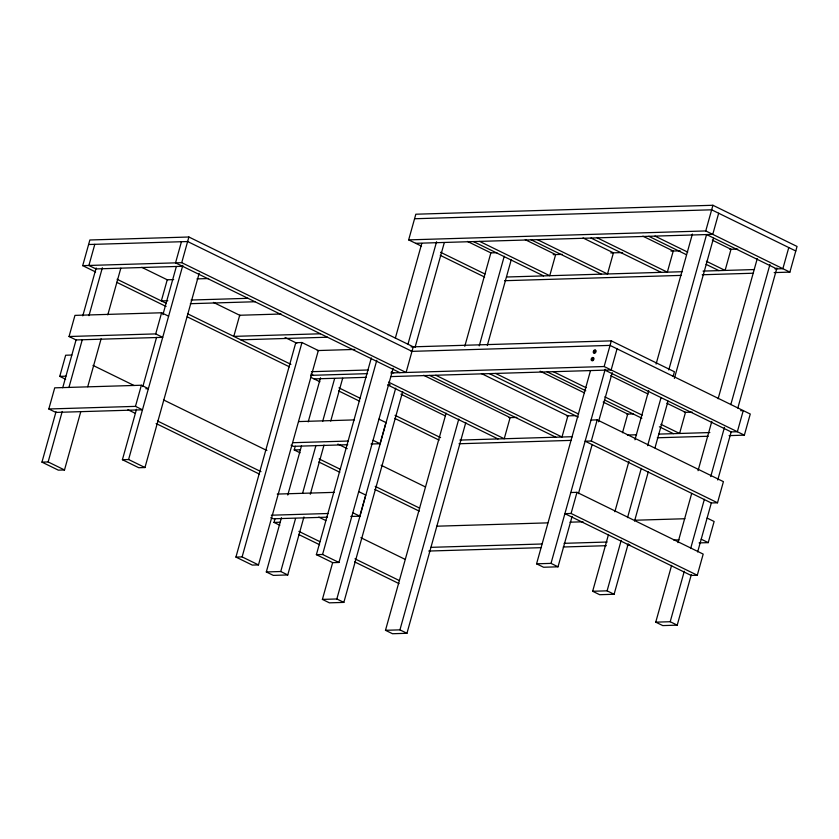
<?xml version="1.0" encoding="UTF-8"?>
<svg xmlns="http://www.w3.org/2000/svg" width="839" height="839" viewBox="0 0 839 839"><rect width="100%" height="100%" fill="white"/><g stroke="black" fill="none" stroke-linecap="round" stroke-linejoin="round"><path stroke-width="1.26" d="M82.704 265.648L89.867 239.985L188.89 237.007L413.249 346.822L406.086 372.485L181.727 262.67L82.704 265.648L95.625 271.972M48.819 408.981L135.467 406.37L142.483 409.799L55.835 412.41L48.819 408.981L54.724 387.838L141.372 385.237L148.388 388.667L145.797 388.74M69.05 336.512L155.708 333.901L162.714 337.341L76.066 339.942L69.05 336.512L74.954 315.38L161.602 312.769L168.618 316.198M94.797 244.327L88.892 265.47L95.94 268.92L182.556 266.288M65.631 379.238L59.758 376.365L65.662 355.233L71.85 355.044M80.691 411.949L64.498 469.955L58.311 470.144L41.95 462.132L56.035 411.697M62.726 387.733L76.097 339.816M82.788 315.852L96.17 267.935M41.95 462.132L48.138 461.943L62.222 411.509M68.913 387.545L82.295 339.627M88.976 315.674L102.358 267.756M87.738 386.727L101.11 338.809M107.801 314.856L120.826 268.197M135.467 406.37L141.372 385.237M155.708 333.901L161.602 312.769M181.444 241.726L175.54 262.859L399.899 372.673M199.179 273.336L144.958 467.533L138.771 467.722L122.41 459.709L136.495 409.275M142.829 386.569L156.557 337.393M162.902 314.698L176.274 266.781M181.727 262.67L188.89 237.007M122.41 459.709L128.598 459.52L182.818 265.334M235.927 557.086L295.779 342.711L301.967 342.522L318.327 350.534L258.475 564.899L252.287 565.087L235.927 557.086L242.114 556.897L258.475 564.899M242.114 556.897L301.967 342.522M279.838 525.277L273.996 522.414L275.045 518.68M300.079 452.808L294.227 449.956L295.276 446.222M303.949 516.939L287.756 574.946L273.315 575.386L266.309 571.957L281.443 517.726M287.777 495.031L301.516 445.855M308.207 421.891L320.529 377.76M266.309 571.957L280.75 571.516L295.538 518.554M302.575 493.332L315.957 445.415M322.648 421.461L334.614 378.588M310.294 494.244L324.022 445.069M330.713 421.105L342.679 378.232M393.155 368.29L338.935 562.476L332.747 562.665L316.387 554.663L371.31 357.938M421.524 246.173L408.666 239.881L415.829 214.218L712.919 205.272L797.05 246.456L789.887 272.119L774.177 272.591M316.387 554.663L322.575 554.474L376.795 360.277M402.699 391.614L343.843 602.402L329.402 602.842L322.396 599.403L332.611 562.801M395.347 338.117L421.776 243.457M350.775 516.457L359.826 516.184L365.731 495.052L358.714 491.623M371.006 443.999L380.057 443.726L385.961 422.594L378.945 419.154M322.396 599.403L336.838 598.973L395.693 388.174M408.027 344L436.574 241.758M415.032 347.43L444.292 242.66M465.802 422.499L406.946 633.288L392.505 633.728L385.489 630.299L446.107 413.187M464.785 346.287L490.867 252.885L496.887 252.696M385.489 630.299L399.941 629.858L458.786 419.06M479.237 345.857L504.249 256.231M487.302 345.5L511.266 259.671M572.104 516.373L558.019 566.807L543.578 567.248L536.572 563.818L590.436 370.88M390.817 372.946L604.143 366.528L611.306 340.865L674.409 371.75L673.14 376.281M536.572 563.818L551.013 563.378L605.234 369.181M571.086 513.468L576.98 492.336L703.187 554.107L697.282 575.239L691.095 575.428L564.888 513.657L571.086 513.468L697.282 575.239M591.317 441.01L597.211 419.867L723.417 481.649L717.513 502.781L711.325 502.97L585.129 441.188L591.317 441.01L717.513 502.781M617.053 348.825L611.149 369.957L391.047 376.585M578.438 493.668L592.177 444.492M598.511 421.797L612.239 372.621M622.517 432.725L627.719 414.078L603.178 402.059M628.212 543.777L614.106 594.264L599.665 594.704L592.659 591.264L608.516 534.464M614.861 511.748L628.956 461.261M634.945 439.804L648.694 390.575M656.098 364.063L692.395 234.05M408.666 239.881L705.756 230.935L712.919 205.272M592.659 591.264L607.1 590.834L621.196 540.347M627.541 517.621L641.279 468.393M647.624 445.677L661.017 397.707M668.777 369.936L706.48 234.878M718.666 213.232L712.762 234.375L415.683 243.32M634.546 521.05L648.295 471.833M654.986 447.848L668.033 401.136M674.378 378.42L713.496 238.307M691.305 574.663L677.209 625.149L662.768 625.59L655.752 622.16L671.62 565.35M677.964 542.634L691.703 493.405M698.048 470.689L711.797 421.461M718.132 398.735L757.26 258.632M655.752 622.16L670.204 621.72L684.299 571.233M690.644 548.507L704.382 499.278M710.727 476.562L724.476 427.334M730.811 404.618L769.94 264.505M697.649 551.947L711.399 502.718M717.744 479.992L731.136 432.033M737.827 408.048L776.945 267.935M788.775 247.557L782.871 268.69L775.016 268.92M699.076 542.906L708.221 542.634L714.125 521.491L707.109 518.062M729.081 435.619L744.361 435.158L750.265 414.026L610.037 345.395L411.11 351.384M595.291 352.097L595.291 350.996M593.288 359.459L592.774 360.004M414.571 218.748L711.65 209.802L795.781 250.987M88.598 244.516L187.632 241.538L411.991 351.352M553.174 254.647L562.361 254.374M610.782 252.917L622.569 252.56M670.99 251.102L680.146 250.83M729.878 249.33L737.733 249.089M173.704 279.597L167.244 279.796L161.34 300.928L167.81 300.729M196.987 278.894L208.628 278.548M506.735 277.006L682.097 271.721M703.04 271.091L754.083 269.56M504.585 280.708L681.258 275.391M702.201 274.762L753.244 273.22M191.082 300.037L247.987 298.317M190.338 303.697L255.004 301.746M281.075 314.006L239.692 315.254L233.787 336.387L320.435 333.786M240.803 339.826L327.451 337.215M411.068 346.895L611.306 340.865M317.31 350.566L354.813 349.433M59.758 376.365L65.945 376.176M311.405 371.698L368.311 369.989M310.766 375.358L367.566 373.649M314.069 378.903L366.255 377.33M387.66 384.87L390.24 384.797M298.768 421.577L354.373 419.899M508.99 417.654L516.845 417.413M566.577 415.913L575.732 415.641M626.775 414.099L633.319 413.91M684.362 412.369L692.206 412.138M740.638 410.67L743.249 410.596L737.355 431.728L730.811 431.928M591.023 420.056L597.211 419.867M292.863 442.709L348.479 441.031M459.898 440.087L572.45 436.7M627.415 435.042L636.581 434.77M658.825 434.099L709.867 432.557M347.724 444.701L293.409 446.338L291.07 445.194M459.017 443.758L571.223 440.381M657.325 437.78L708.21 436.249M294.227 449.956L300.425 449.767M277.237 494.077L334.142 492.357M570.793 492.524L576.98 492.336M271.343 515.209L328.248 513.499M327.493 517.16L273.178 518.796L270.84 517.653M273.996 522.414L280.184 522.225M436.773 526.2L547.783 522.865M569.985 522.194L583.042 521.795M635.28 520.222L684.907 518.733M430.868 547.343L541.879 543.997M564.081 543.326L607.174 542.025M673.78 540.022L679.003 539.865M428.739 551.045L541.05 547.668M563.252 546.997L606.356 545.696M627.247 545.067L629.858 544.993M705.756 230.935L789.887 272.119M706.574 234.553L776.683 268.879M712.311 240.143L731.01 249.288L725.106 270.431L706.407 261.275M654.997 236.105L687.718 252.13M648.809 236.294L686.197 254.595M706.06 264.327L718.918 270.619M642.863 236.158L673.245 251.029L667.341 272.172L597.232 237.846M591.044 238.035L661.153 272.35M583.032 237.961L613.414 252.833L607.509 273.965L537.4 239.65M531.213 239.839L601.322 274.154M525.266 239.702L555.649 254.574L549.744 275.706L479.635 241.391M473.448 241.58L543.557 275.895M467.501 241.443L490.867 252.885M440.569 252.277L484.973 274.017M440.223 255.329L484.617 277.059M604.143 366.528L744.361 435.158M604.961 370.146L731.157 431.917M610.698 375.725L648.096 394.036M666.785 403.181L685.484 412.337L679.59 433.469L660.891 424.314M553.383 371.698L586.104 387.712M604.804 396.868L642.192 415.169M547.196 371.887L585.758 390.754M604.458 399.909L641.845 418.21M659.37 426.789L673.392 433.658M540.085 371.174L584.489 392.914M495.618 373.439L578.585 414.047M489.431 373.628L578.239 417.088M481.418 373.554L567.888 415.871L561.994 437.014L435.787 375.243M429.599 375.421L555.796 437.203M423.653 375.285L510.122 417.612L504.229 438.755L388.541 382.123M391.373 371.719L393.711 372.862M388.195 385.174L498.03 438.933M701.205 539.194L708.221 542.634M141.781 267.326L167.622 279.974M213.431 302.407L240.447 315.632M285.082 337.477L296.828 343.224M400.948 394.194L445.352 415.924M117.082 279.261L166.416 303.414M187.558 313.765L290.923 364.357M310.902 374.131L313.251 375.285M338.956 387.87L359.983 398.168M395.043 415.326L440.611 437.633M116.768 282.324L166.101 306.476M187.244 316.827L289.434 366.842M310.566 377.183L319.911 381.766M338.61 390.911L359.637 401.21M394.697 418.367L439.101 440.108M373.051 440.297L380.057 443.726M337.876 444.072L347.22 448.645M381.105 465.236L425.509 486.977M551.013 563.378L558.019 566.807M607.1 590.834L614.106 594.264M670.204 621.72L677.209 625.149M319.114 458.912L340.152 469.211M375.201 486.368L419.605 508.109M318.768 461.964L339.805 472.263M374.855 489.42L419.259 511.15M93.003 365.395L134.125 385.531M163.5 399.909L266.907 450.522M352.82 512.755L359.826 516.184M157.606 421.042L261.002 471.654M127.916 409.726L134.964 413.176M156.117 423.527L259.513 474.14M318.81 517.107L325.815 520.537M360.875 537.705L405.279 559.435M298.883 531.381L319.921 541.679M354.97 558.837L399.374 580.567M298.537 534.422L319.575 544.721M354.624 561.878L399.028 583.619M128.598 459.52L144.958 467.533M322.575 554.474L338.935 562.476M280.75 571.516L287.756 574.946M336.838 598.973L343.843 602.402M399.941 629.858L406.946 633.288M48.138 461.943L64.498 469.955M592.166 358.547A1.615 0.954 -63.9 0 1 593.928 358.389A1.615 0.954 -63.9 0 1 592.607 360.76A1.615 0.954 -63.9 0 1 591.956 358.914M595.092 350.283A1.615 0.954 -63.9 0 1 595.837 352.086A1.615 0.954 -63.9 0 1 593.928 352.82M594.274 351.006A1.615 0.954 -63.9 0 1 594.526 350.681M592.407 360.288A1.615 0.954 -63.9 0 0 593.142 357.666A1.615 0.954 -63.9 0 0 591.233 359.019A1.615 0.954 -63.9 0 0 592.407 360.288M594.515 352.737A1.615 0.954 -63.9 0 0 595.25 350.125A1.615 0.954 -63.9 0 0 593.341 351.478A1.615 0.954 -63.9 0 0 594.515 352.737"/></g></svg>
